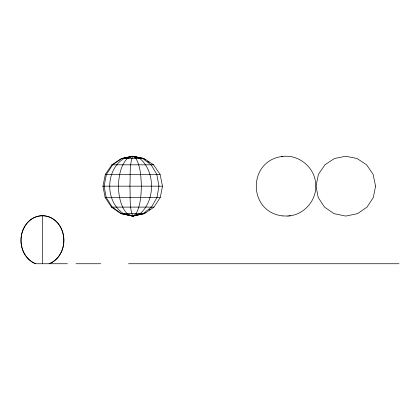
<?xml version="1.0" encoding="UTF-8"?>
<svg xmlns="http://www.w3.org/2000/svg" width="420" height="420" viewBox="0 0 420 420"><rect width="100%" height="100%" fill="white"/><g stroke="black" fill="none" stroke-linecap="round" stroke-linejoin="round"><path stroke-width="0.63" d="M160.272 197.479L162.482 186.17L160.072 174.374L153.552 164.813L143.966 158.482L132.71 156.261L121.454 158.482L111.867 164.813L105.347 174.374L102.937 186.17L105.147 197.479L111.447 207.107L120.971 213.654L132.71 216.074L144.448 213.654L153.967 207.107L160.272 197.479L105.147 197.479M143.53 158.482L132.71 156.261C129.092 165.638 130.594 176.29 129.875 186.17C130.567 196.056 129.113 206.682 132.71 216.074L143.992 213.654M145.01 212.924L146.024 212.2M149.074 210.016L150.092 209.286M131.77 156.896L132.71 156.261L142.632 158.482L151.084 164.813L156.828 174.374L158.954 186.17L157.007 197.479L151.447 207.107L143.057 213.654L132.71 216.074L121.427 213.654L112.277 207.107L106.218 197.479L104.092 186.17L106.412 174.374L112.676 164.813L121.889 158.482L132.71 156.261L140.228 158.161M133.838 215.591L132.71 216.074L122.362 213.654M133.912 156.755L132.71 156.261L123.937 158.482C105.105 170.216 104.969 201.616 123.559 213.654L132.71 216.074L140.149 213.654C155.384 200.429 155.363 171.465 139.844 158.482L132.71 156.261L127.286 158.482C120.288 165.91 118.881 176.395 118.367 186.17C118.818 195.867 120.309 206.167 127.055 213.654L132.71 216.074L138.805 214.463M130.924 156.817L132.71 156.261L135.996 158.482C140.627 166.929 140.978 176.768 141.409 186.17C141.036 195.5 140.579 205.217 136.138 213.654L132.71 216.074L130.226 215.266M124.645 158.062L132.71 156.261M281.484 156.581L282.944 156.403C247.396 159.999 247.396 212.336 282.944 215.933M287.338 216.038C303.865 215.675 317.699 199.637 315.635 183.236C314.47 167.291 298.809 154.439 282.944 156.403M288.803 215.933L290.262 215.754M287.332 216.038L282.944 215.933M121.454 158.482L143.966 158.482M111.867 164.813L153.552 164.813M105.347 174.374L160.072 174.374M102.937 186.17L162.482 186.17M111.447 207.107L153.967 207.107M120.971 213.654L144.448 213.654M35.69 263.739A24.607 21.31 90 0 1 21.262 236.476A24.607 21.31 90 0 1 42.31 215.744A24.607 21.31 -90 0 0 21.262 236.476A24.607 21.31 -90 0 0 35.69 263.739L67.447 263.739M75.973 263.739L100.706 263.739M128.557 263.739L399 263.739M144.553 159.185L145.577 159.889M147.625 161.296L149.158 162.351M42.43 215.744L42.43 263.739M375.548 186.17L373.338 197.479L367.033 207.107L357.514 213.654L345.776 216.074L334.036 213.654L324.513 207.107L318.213 197.479L316.003 186.17L318.413 174.374L324.933 164.813L334.514 158.482L345.776 156.261L357.031 158.482L366.618 164.813L373.133 174.374L375.548 186.17M63.599 236.476A24.607 21.31 -90 0 0 42.556 215.744A24.607 21.31 90 0 1 63.599 236.476A24.607 21.31 90 0 1 49.177 263.739A24.607 21.31 -90 0 0 63.599 236.476"/></g></svg>
